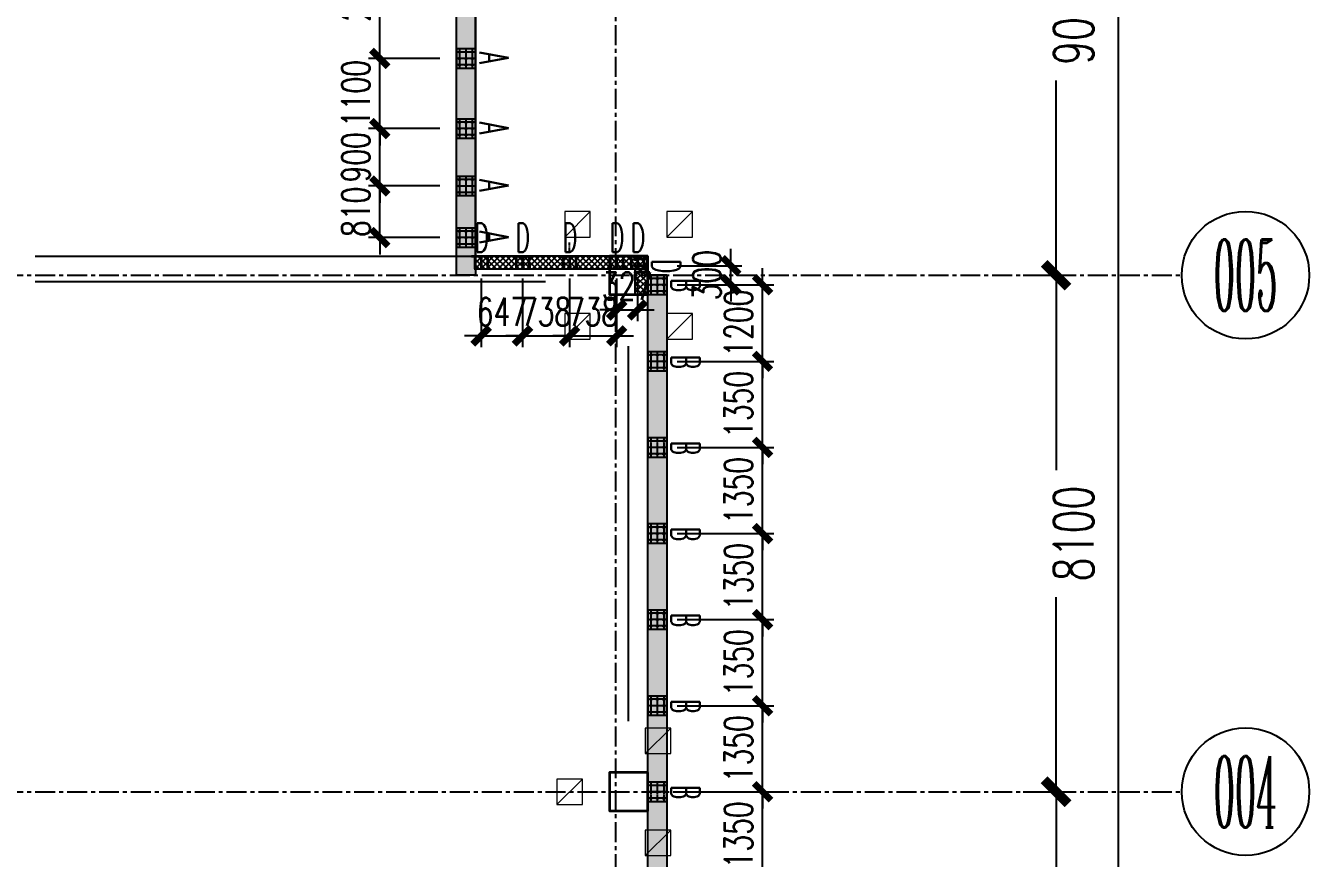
# Model space of a CAD drawing. Extents: x 782294 to 1727252, y -631030 to 17645.
# Drawn here: x 1125447 to 1145567, y -222675 to -209617 of the extents above; entities that cross this region are included whole.
import ezdxf
from ezdxf.enums import TextEntityAlignment as Align

# ---------------------------------------------------------------- set-up
doc = ezdxf.new("R2010")
doc.units = 0
doc.linetypes.add('CENTER', pattern=[2, 1.25, -0.25, 0.25, -0.25])
doc.layers.get('Defpoints').update_dxf_attribs({"color": 210})
for name, color, linetype in [('!ZN1-填充-8', 8, 'Continuous'), ('!ZN3-铝板幕墙-3', 3, 'Continuous'), ('1 轴线 辅助线', 1, 'CENTER'), ('2钢材断面', 2, 'Continuous'), ('30预埋件', 30, 'Continuous'), ('3符号', 3, 'Continuous'), ('40钢材投影', 40, 'Continuous'), ('ALT_CEN-0-30', 1, 'CENTER'), ('DIM', 173, 'Continuous'), ('DOTE', 1, 'CENTER'), ('S-BKL', 4, 'Continuous'), ('S-HATCH1-W', 252, 'Continuous'), ('结构轮廓线', 1, 'Continuous')]:
    doc.layers.add(name, color=color, linetype=linetype)
doc.layers.add('A-云线2', color=3, linetype='Continuous', plot=False)
for name, color, linetype, lineweight in [('S-col', 2, 'Continuous', 0), ('S-ct', 2, 'Continuous', 0), ('S-zhuang', 1, 'Continuous', 0), ('砼柱', 2, 'Continuous', 35)]:
    doc.layers.add(name, color=color, linetype=linetype, lineweight=lineweight)
doc.styles.add('_TCH_AXIS', font='COMPLEX', dxfattribs={"bigfont": 'GBCBIG'})
doc.styles.add('DHTEXT-1', font='romans.shx', dxfattribs={"width": 0.7, "bigfont": 'chinese.shx'})
doc.dimstyles.new('ZN175', dxfattribs={"dimscale": 175, "dimtxt": 2.5, "dimasz": 1.5, "dimexe": 1, "dimexo": 2, "dimgap": 0.9, "dimtad": 1, "dimdec": 0, "dimdsep": 46, "dimtxsty": 'DHTEXT-1', "dimblk": 'ARCHTICK', "dimcen": 2.5, "dimclrd": 173, "dimclre": 173, "dimclrt": 7, "dimazin": 2, "dimtfac": 1, "dimtdec": 0, "dimtix": 1, "dimtmove": 2, "dimatfit": 3, "dimfxl": 0, "dimtolj": 1, "dimtzin": 0, "dimarcsym": 0})
doc.dimstyles.new('ZN250', dxfattribs={"dimscale": 250, "dimtxt": 2.5, "dimasz": 1.5, "dimexe": 1, "dimexo": 2, "dimgap": 0.9, "dimtad": 1, "dimdec": 0, "dimdsep": 46, "dimtxsty": 'DHTEXT-1', "dimblk": 'ARCHTICK', "dimcen": 2.5, "dimclrd": 173, "dimclre": 173, "dimclrt": 7, "dimazin": 2, "dimtfac": 1, "dimtdec": 0, "dimtix": 1, "dimtmove": 2, "dimatfit": 3, "dimfxl": 0, "dimarcsym": 0})
pattern_1 = [(45, (208858.46, -137651.82), (-44.90128, 44.90128), []), (135, (208858.46, -137651.82), (-44.90128, -44.90128), [])]

# ---------------------------------------------------------------- blocks, each defined once
blk = doc.blocks.new('_ArchTick')
at = {"color": 0, "linetype": 'ByBlock', "const_width": 0.4}
blk.add_lwpolyline([(-0.5, -0.5), (0.5, 0.5)], dxfattribs=at)
blk = doc.blocks.new('*D1366')
at = {"layer": 'Defpoints', "color": 0, "ltscale": 2500, "transparency": 16777216}
for p in [(130984, 32400), (130984, 24300), (132000, 24300)]:
    blk.add_point(p, dxfattribs=at)
at = {"layer": 'DIM', "color": 173, "linetype": 'ByBlock', "lineweight": -2, "ltscale": 2500, "transparency": 16777216}
for p, q in [((131484, 32400), (132250, 32400)), ((132000, 32400), (132000, 29346)), ((132000, 24300), (132000, 27354)), ((131484, 24300), (132250, 24300))]:
    blk.add_line(p, q, dxfattribs=at)
at = {"layer": 'DIM', "color": 173, "lineweight": -2, "ltscale": 2500, "transparency": 16777216, "xscale": 375, "yscale": 375, "zscale": 375}
for p, rotation in [((132000, 32400), 90), ((132000, 24300), 270)]:
    blk.add_blockref('_ArchTick', p, dxfattribs=dict(at, rotation=rotation))
at = {"layer": 'DIM', "color": 7, "ltscale": 2500, "transparency": 16777216, "insert": (132275, 28350), "char_height": 625, "attachment_point": 5, "rotation": 90, "style": 'DHTEXT-1'}
blk.add_mtext('8100', dxfattribs=at)
blk = doc.blocks.new('*D1367')
at = {"layer": 'Defpoints', "color": 0, "ltscale": 2500, "transparency": 16777216}
for p in [(130984, 24300), (130984, 16200), (132000, 16200)]:
    blk.add_point(p, dxfattribs=at)
at = {"layer": 'DIM', "color": 173, "linetype": 'ByBlock', "lineweight": -2, "ltscale": 2500, "transparency": 16777216}
for p, q in [((131484, 24300), (132250, 24300)), ((132000, 24300), (132000, 21246)), ((132000, 16200), (132000, 19254)), ((131484, 16200), (132250, 16200))]:
    blk.add_line(p, q, dxfattribs=at)
at = {"layer": 'DIM', "color": 173, "lineweight": -2, "ltscale": 2500, "transparency": 16777216, "xscale": 375, "yscale": 375, "zscale": 375}
for p, rotation in [((132000, 24300), 90), ((132000, 16200), 270)]:
    blk.add_blockref('_ArchTick', p, dxfattribs=dict(at, rotation=rotation))
at = {"layer": 'DIM', "color": 7, "ltscale": 2500, "transparency": 16777216, "insert": (132275, 20250), "char_height": 625, "attachment_point": 5, "rotation": 90, "style": 'DHTEXT-1'}
blk.add_mtext('8100', dxfattribs=at)
blk = doc.blocks.new('*D1372')
at = {"layer": 'Defpoints', "color": 0, "ltscale": 2500, "transparency": 16777216}
for p in [(131084, 90000), (131084, 0), (132980, 0)]:
    blk.add_point(p, dxfattribs=at)
at = {"layer": 'DIM', "color": 173, "linetype": 'ByBlock', "lineweight": -2, "ltscale": 2500, "transparency": 16777216}
for p, q in [((131584, 90000), (133230, 90000)), ((132980, 90000), (132980, 46204)), ((132980, 0), (132980, 43796)), ((131584, 0), (133230, 0))]:
    blk.add_line(p, q, dxfattribs=at)
at = {"layer": 'DIM', "color": 173, "lineweight": -2, "ltscale": 2500, "transparency": 16777216, "xscale": 375, "yscale": 375, "zscale": 375}
for p, rotation in [((132980, 90000), 90), ((132980, 0), 270)]:
    blk.add_blockref('_ArchTick', p, dxfattribs=dict(at, rotation=rotation))
at = {"layer": 'DIM', "color": 7, "ltscale": 2500, "transparency": 16777216, "insert": (133255, 45000), "char_height": 625, "attachment_point": 5, "rotation": 90, "style": 'DHTEXT-1'}
blk.add_mtext('90000', dxfattribs=at)
blk = doc.blocks.new('卓越-轴号')
blk.add_circle((0, 0), 4)
at = {"color": 0, "style": '_TCH_AXIS', "width": 1.041667, "flags": 8}
blk.add_attdef('A', text='', height=4.48, dxfattribs=at).set_placement((-2, -2.24), (2, -2.24), align=Align.FIT)
blk = doc.blocks.new('*D1384')
at = {"layer": 'Defpoints', "color": 0, "ltscale": 2500, "transparency": 16777216}
for p in [(130984, 41400), (130984, 32400), (132000, 32400)]:
    blk.add_point(p, dxfattribs=at)
at = {"layer": 'DIM', "color": 173, "linetype": 'ByBlock', "lineweight": -2, "ltscale": 2500, "transparency": 16777216}
for p, q in [((131484, 41400), (132250, 41400)), ((132000, 41400), (132000, 37446)), ((132000, 32400), (132000, 35454)), ((131484, 32400), (132250, 32400))]:
    blk.add_line(p, q, dxfattribs=at)
at = {"layer": 'DIM', "color": 173, "lineweight": -2, "ltscale": 2500, "transparency": 16777216, "xscale": 375, "yscale": 375, "zscale": 375}
for p, rotation in [((132000, 41400), 90), ((132000, 32400), 270)]:
    blk.add_blockref('_ArchTick', p, dxfattribs=dict(at, rotation=rotation))
at = {"layer": 'DIM', "color": 7, "ltscale": 2500, "transparency": 16777216, "insert": (132275, 36450), "char_height": 625, "attachment_point": 5, "rotation": 90, "style": 'DHTEXT-1'}
blk.add_mtext('9000', dxfattribs=at)
blk = doc.blocks.new('20250913105919')
at = {"layer": '结构轮廓线', "color": 1, "ltscale": 500}
blk.add_line((125600, 32400), (125900, 32400), dxfattribs=at)
blk.add_lwpolyline([(125900, 32400), (125900, 0)], dxfattribs=at)
blk = doc.blocks.new('A$C6AFE39C8')
at = {"layer": '砼柱', "lineweight": 35}
for points in [[(0, -57700), (-600, -57700), (-600, -58300), (0, -58300)], [(0, -65800), (-600, -65800), (-600, -66400), (0, -66400)]]:
    blk.add_lwpolyline(points, close=True, dxfattribs=at)
blk = doc.blocks.new('A$C5b102a0f')
at = {"layer": 'S-col'}
blk.add_blockref('A$C6AFE39C8', (125600, 90400), dxfattribs=at)
blk = doc.blocks.new('20250903183753')
at = {"layer": '2钢材断面'}
for p, q in [((150, 0), (-150, 0)), ((-150, 0), (-150, -300)), ((150, -300), (150, 0)), ((-150, -300), (150, -300))]:
    blk.add_line(p, q, dxfattribs=at)
at = {"layer": '40钢材投影'}
for centre, radius in [((-100, -50), 12), ((-100, -150), 12), ((-100, -50), 6), ((-100, -150), 6), ((0, -50), 12), ((0, -150), 12), ((0, -50), 6), ((0, -150), 6), ((100, -50), 12), ((100, -150), 12), ((100, -50), 6), ((100, -150), 6), ((-100, -250), 12), ((-100, -250), 6), ((0, -250), 12), ((0, -250), 6), ((100, -251), 12), ((100, -251), 6)]:
    blk.add_circle(centre, radius, dxfattribs=at)
at = {"layer": 'ALT_CEN-0-30', "ltscale": 20}
for p, q in [((-100, 0), (-100, -300)), ((0, 0), (0, -300)), ((100, 0), (100, -300)), ((-150, -50), (150, -50)), ((-150, -150), (150, -150)), ((-150, -250), (150, -250))]:
    blk.add_line(p, q, dxfattribs=at)
blk = doc.blocks.new('20250903183821')
at = {"ltscale": 50}
blk.add_blockref('20250903183753', (0, 0), dxfattribs=at)
at = {"layer": '30预埋件', "style": 'DHTEXT-1', "text_generation_flag": 6, "width": 0.55}
blk.add_attdef('B', (-105, 65), '', height=450, rotation=180, dxfattribs=at)
blk = doc.blocks.new('20250903183448')
at = {"ltscale": 500}
blk.add_blockref('20250903183821', (0, -20), dxfattribs=at).add_auto_attribs({'B': 'A'})
blk = doc.blocks.new('234')
at = {"layer": '!ZN1-填充-8'}
h = blk.add_hatch(color=252, dxfattribs=at)
h.dxf.hatch_style = 1
h.paths.add_polyline_path([(-105, -10), (-113, -10), (-105, -18)])
h = blk.add_hatch(color=252, dxfattribs=at)
h.dxf.hatch_style = 1
h.paths.add_polyline_path([(-95, -18), (-105, -18), (-105, -10), (-95, -10)])
h = blk.add_hatch(color=252, dxfattribs=at)
h.dxf.hatch_style = 1
h.paths.add_polyline_path([(-95, -10), (-87, -10), (-95, -18)])
h = blk.add_hatch(color=252, dxfattribs=at)
h.dxf.hatch_style = 1
h.paths.add_polyline_path([(-5, -10), (-13, -10), (-5, -18)])
h = blk.add_hatch(color=252, dxfattribs=at)
h.dxf.hatch_style = 1
h.paths.add_polyline_path([(5, -18), (-5, -18), (-5, -10), (5, -10)])
h = blk.add_hatch(color=252, dxfattribs=at)
h.dxf.hatch_style = 1
h.paths.add_polyline_path([(5, -10), (13, -10), (5, -18)])
h = blk.add_hatch(color=252, dxfattribs=at)
h.dxf.hatch_style = 1
h.paths.add_polyline_path([(95, -10), (87, -10), (95, -18)])
h = blk.add_hatch(color=252, dxfattribs=at)
h.dxf.hatch_style = 1
h.paths.add_polyline_path([(105, -18), (95, -18), (95, -10), (105, -10)])
h = blk.add_hatch(color=252, dxfattribs=at)
h.dxf.hatch_style = 1
h.paths.add_polyline_path([(105, -10), (113, -10), (105, -18)])
at = {"layer": '2钢材断面'}
for p, q in [((-150, 0), (-150, -10)), ((150, 0), (-150, 0)), ((150, 0), (150, -10)), ((-94, -10), (-150, -10)), ((0, -10), (-94, -10)), ((106, -10), (0, -10)), ((150, -10), (106, -10))]:
    blk.add_line(p, q, dxfattribs=at)
at = {"layer": '40钢材投影'}
for p, q in [((-105, -18), (-113, -10)), ((-105, -10), (-105, -200)), ((-95, -200), (-105, -200)), ((-95, -10), (-95, -200)), ((-95, -18), (-87, -10)), ((-5, -18), (-13, -10)), ((-5, -10), (-5, -200)), ((5, -200), (-5, -200)), ((5, -10), (5, -200)), ((5, -18), (13, -10)), ((95, -18), (87, -10)), ((95, -10), (95, -200)), ((105, -200), (95, -200)), ((105, -10), (105, -200)), ((105, -18), (113, -10))]:
    blk.add_line(p, q, dxfattribs=at)
for points in [[(-95, -172), (-95, -150), (-85, -150), (-85, -200), (-95, -200), (-95, -184)], [(5, -172), (5, -150), (15, -150), (15, -200), (5, -200), (5, -184)], [(105, -172), (105, -150), (115, -150), (115, -200), (105, -200), (105, -184)]]:
    blk.add_lwpolyline(points, dxfattribs=at)
at = {"layer": 'ALT_CEN-0-30', "ltscale": 0.3}
for p, q in [((-100, 0), (-100, -215)), ((0, 0), (0, -215)), ((100, 0), (100, -215))]:
    blk.add_line(p, q, dxfattribs=at)
blk = doc.blocks.new('20250912151943')
at = {"layer": '40钢材投影', "color": 2, "ltscale": 500, "rotation": 180}
blk.add_blockref('234', (0, 0), dxfattribs=at)
at = {"layer": '30预埋件', "style": 'DHTEXT-1', "text_generation_flag": 6, "width": 0.55}
blk.add_attdef('B', (105, -65), '', height=450, dxfattribs=at)
blk = doc.blocks.new('20250913102435')
at = {"layer": '1 轴线 辅助线', "ltscale": 10}
blk.add_line((124375, 32755), (124375, 32915), dxfattribs=at)
at = {"ltscale": 500, "rotation": 270}
for p in [(125900, 32250), (125900, 31050), (125900, 29700), (125900, 28350), (125900, 27000), (125900, 25650), (125900, 24300)]:
    blk.add_blockref('20250903183821', p, dxfattribs=at).add_auto_attribs({'B': 'B'})
at = {"layer": 'A-云线2', "ltscale": 10, "rotation": 270}
for p in [(122920, 35800), (122920, 34700), (122920, 33800), (122920, 32990)]:
    blk.add_blockref('20250903183448', p, dxfattribs=at)
at = {"layer": '结构轮廓线', "ltscale": 500}
for p, rotation in [((122990, 32700), 180), ((123637, 32700), 180), ((124375, 32700), 180), ((125112, 32700), 180), ((125440, 32700), 180), ((125600, 32550), 90)]:
    blk.add_blockref('20250912151943', p, dxfattribs=dict(at, rotation=rotation)).add_auto_attribs({'B': 'D'})
blk = doc.blocks.new('*D681')
at = {"layer": 'Defpoints', "color": 0, "ltscale": 1750, "transparency": 16777216}
for p in [(1135309, -213381), (1136499, -213381), (1135309, -213681)]:
    blk.add_point(p, dxfattribs=at)
at = {"layer": 'DIM', "color": 173, "linetype": 'ByBlock', "lineweight": -2, "ltscale": 1750, "transparency": 16777216}
for p, q in [((1136499, -213381), (1136499, -213119)), ((1135659, -213381), (1136674, -213381)), ((1136499, -213681), (1136499, -213381)), ((1135659, -213681), (1136674, -213681)), ((1136499, -213681), (1136499, -213944))]:
    blk.add_line(p, q, dxfattribs=at)
at = {"layer": 'DIM', "color": 173, "lineweight": -2, "ltscale": 1750, "transparency": 16777216, "xscale": 262.5, "yscale": 262.5, "zscale": 262.5}
for p, rotation in [((1136499, -213381), 270), ((1136499, -213681), 90)]:
    blk.add_blockref('_ArchTick', p, dxfattribs=dict(at, rotation=rotation))
at = {"layer": 'DIM', "color": 7, "ltscale": 1750, "transparency": 16777216, "insert": (1136123, -213531), "char_height": 437.5, "attachment_point": 5, "rotation": 90, "style": 'DHTEXT-1'}
blk.add_mtext('\\A1;300', dxfattribs=at)
blk = doc.blocks.new('*D682')
at = {"layer": 'Defpoints', "color": 0, "ltscale": 1750, "transparency": 16777216}
for p in [(1135309, -213681), (1136997, -213681), (1135309, -214881)]:
    blk.add_point(p, dxfattribs=at)
at = {"layer": 'DIM', "color": 173, "linetype": 'ByBlock', "lineweight": -2, "ltscale": 1750, "transparency": 16777216}
for p, q in [((1136997, -213681), (1136997, -213419)), ((1135659, -213681), (1137172, -213681)), ((1136997, -214881), (1136997, -213681)), ((1135659, -214881), (1137172, -214881)), ((1136997, -214881), (1136997, -215144))]:
    blk.add_line(p, q, dxfattribs=at)
at = {"layer": 'DIM', "color": 173, "lineweight": -2, "ltscale": 1750, "transparency": 16777216, "xscale": 262.5, "yscale": 262.5, "zscale": 262.5}
for p, rotation in [((1136997, -213681), 270), ((1136997, -214881), 90)]:
    blk.add_blockref('_ArchTick', p, dxfattribs=dict(at, rotation=rotation))
at = {"layer": 'DIM', "color": 7, "ltscale": 1750, "transparency": 16777216, "insert": (1136621, -214281), "char_height": 437.5, "attachment_point": 5, "rotation": 90, "style": 'DHTEXT-1'}
blk.add_mtext('\\A1;1200', dxfattribs=at)
blk = doc.blocks.new('*D683')
at = {"layer": 'Defpoints', "color": 0, "ltscale": 1750, "transparency": 16777216}
for p in [(1135309, -214881), (1136997, -214881), (1135309, -216231)]:
    blk.add_point(p, dxfattribs=at)
at = {"layer": 'DIM', "color": 173, "linetype": 'ByBlock', "lineweight": -2, "ltscale": 1750, "transparency": 16777216}
for p, q in [((1136997, -214881), (1136997, -214619)), ((1135659, -214881), (1137172, -214881)), ((1136997, -216231), (1136997, -214881)), ((1135659, -216231), (1137172, -216231)), ((1136997, -216231), (1136997, -216494))]:
    blk.add_line(p, q, dxfattribs=at)
at = {"layer": 'DIM', "color": 173, "lineweight": -2, "ltscale": 1750, "transparency": 16777216, "xscale": 262.5, "yscale": 262.5, "zscale": 262.5}
for p, rotation in [((1136997, -214881), 270), ((1136997, -216231), 90)]:
    blk.add_blockref('_ArchTick', p, dxfattribs=dict(at, rotation=rotation))
at = {"layer": 'DIM', "color": 7, "ltscale": 1750, "transparency": 16777216, "insert": (1136621, -215556), "char_height": 437.5, "attachment_point": 5, "rotation": 90, "style": 'DHTEXT-1'}
blk.add_mtext('\\A1;1350', dxfattribs=at)
blk = doc.blocks.new('*D684')
at = {"layer": 'Defpoints', "color": 0, "ltscale": 1750, "transparency": 16777216}
for p in [(1135309, -216231), (1136997, -216231), (1135309, -217581)]:
    blk.add_point(p, dxfattribs=at)
at = {"layer": 'DIM', "color": 173, "linetype": 'ByBlock', "lineweight": -2, "ltscale": 1750, "transparency": 16777216}
for p, q in [((1136997, -216231), (1136997, -215969)), ((1135659, -216231), (1137172, -216231)), ((1136997, -217581), (1136997, -216231)), ((1135659, -217581), (1137172, -217581)), ((1136997, -217581), (1136997, -217844))]:
    blk.add_line(p, q, dxfattribs=at)
at = {"layer": 'DIM', "color": 173, "lineweight": -2, "ltscale": 1750, "transparency": 16777216, "xscale": 262.5, "yscale": 262.5, "zscale": 262.5}
for p, rotation in [((1136997, -216231), 270), ((1136997, -217581), 90)]:
    blk.add_blockref('_ArchTick', p, dxfattribs=dict(at, rotation=rotation))
at = {"layer": 'DIM', "color": 7, "ltscale": 1750, "transparency": 16777216, "insert": (1136621, -216906), "char_height": 437.5, "attachment_point": 5, "rotation": 90, "style": 'DHTEXT-1'}
blk.add_mtext('\\A1;1350', dxfattribs=at)
blk = doc.blocks.new('*D685')
at = {"layer": 'Defpoints', "color": 0, "ltscale": 1750, "transparency": 16777216}
for p in [(1135309, -217581), (1136997, -217581), (1135309, -218931)]:
    blk.add_point(p, dxfattribs=at)
at = {"layer": 'DIM', "color": 173, "linetype": 'ByBlock', "lineweight": -2, "ltscale": 1750, "transparency": 16777216}
for p, q in [((1136997, -217581), (1136997, -217319)), ((1135659, -217581), (1137172, -217581)), ((1136997, -218931), (1136997, -217581)), ((1135659, -218931), (1137172, -218931)), ((1136997, -218931), (1136997, -219194))]:
    blk.add_line(p, q, dxfattribs=at)
at = {"layer": 'DIM', "color": 173, "lineweight": -2, "ltscale": 1750, "transparency": 16777216, "xscale": 262.5, "yscale": 262.5, "zscale": 262.5}
for p, rotation in [((1136997, -217581), 270), ((1136997, -218931), 90)]:
    blk.add_blockref('_ArchTick', p, dxfattribs=dict(at, rotation=rotation))
at = {"layer": 'DIM', "color": 7, "ltscale": 1750, "transparency": 16777216, "insert": (1136621, -218256), "char_height": 437.5, "attachment_point": 5, "rotation": 90, "style": 'DHTEXT-1'}
blk.add_mtext('\\A1;1350', dxfattribs=at)
blk = doc.blocks.new('*D686')
at = {"layer": 'Defpoints', "color": 0, "ltscale": 1750, "transparency": 16777216}
for p in [(1135309, -218931), (1136997, -218931), (1135309, -220281)]:
    blk.add_point(p, dxfattribs=at)
at = {"layer": 'DIM', "color": 173, "linetype": 'ByBlock', "lineweight": -2, "ltscale": 1750, "transparency": 16777216}
for p, q in [((1136997, -218931), (1136997, -218669)), ((1135659, -218931), (1137172, -218931)), ((1136997, -220281), (1136997, -218931)), ((1135659, -220281), (1137172, -220281)), ((1136997, -220281), (1136997, -220544))]:
    blk.add_line(p, q, dxfattribs=at)
at = {"layer": 'DIM', "color": 173, "lineweight": -2, "ltscale": 1750, "transparency": 16777216, "xscale": 262.5, "yscale": 262.5, "zscale": 262.5}
for p, rotation in [((1136997, -218931), 270), ((1136997, -220281), 90)]:
    blk.add_blockref('_ArchTick', p, dxfattribs=dict(at, rotation=rotation))
at = {"layer": 'DIM', "color": 7, "ltscale": 1750, "transparency": 16777216, "insert": (1136621, -219606), "char_height": 437.5, "attachment_point": 5, "rotation": 90, "style": 'DHTEXT-1'}
blk.add_mtext('\\A1;1350', dxfattribs=at)
blk = doc.blocks.new('*D687')
at = {"layer": 'Defpoints', "color": 0, "ltscale": 1750, "transparency": 16777216}
for p in [(1135309, -220281), (1136997, -220281), (1135309, -221631)]:
    blk.add_point(p, dxfattribs=at)
at = {"layer": 'DIM', "color": 173, "linetype": 'ByBlock', "lineweight": -2, "ltscale": 1750, "transparency": 16777216}
for p, q in [((1136997, -220281), (1136997, -220019)), ((1135659, -220281), (1137172, -220281)), ((1136997, -221631), (1136997, -220281)), ((1135659, -221631), (1137172, -221631)), ((1136997, -221631), (1136997, -221894))]:
    blk.add_line(p, q, dxfattribs=at)
at = {"layer": 'DIM', "color": 173, "lineweight": -2, "ltscale": 1750, "transparency": 16777216, "xscale": 262.5, "yscale": 262.5, "zscale": 262.5}
for p, rotation in [((1136997, -220281), 270), ((1136997, -221631), 90)]:
    blk.add_blockref('_ArchTick', p, dxfattribs=dict(at, rotation=rotation))
at = {"layer": 'DIM', "color": 7, "ltscale": 1750, "transparency": 16777216, "insert": (1136621, -220956), "char_height": 437.5, "attachment_point": 5, "rotation": 90, "style": 'DHTEXT-1'}
blk.add_mtext('\\A1;1350', dxfattribs=at)
blk = doc.blocks.new('*D688')
at = {"layer": 'Defpoints', "color": 0, "ltscale": 1750, "transparency": 16777216}
for p in [(1135309, -221631), (1136997, -221631), (1135309, -222981)]:
    blk.add_point(p, dxfattribs=at)
at = {"layer": 'DIM', "color": 173, "linetype": 'ByBlock', "lineweight": -2, "ltscale": 1750, "transparency": 16777216}
for p, q in [((1136997, -221631), (1136997, -221369)), ((1135659, -221631), (1137172, -221631)), ((1136997, -222981), (1136997, -221631)), ((1135659, -222981), (1137172, -222981)), ((1136997, -222981), (1136997, -223244))]:
    blk.add_line(p, q, dxfattribs=at)
at = {"layer": 'DIM', "color": 173, "lineweight": -2, "ltscale": 1750, "transparency": 16777216, "xscale": 262.5, "yscale": 262.5, "zscale": 262.5}
for p, rotation in [((1136997, -221631), 270), ((1136997, -222981), 90)]:
    blk.add_blockref('_ArchTick', p, dxfattribs=dict(at, rotation=rotation))
at = {"layer": 'DIM', "color": 7, "ltscale": 1750, "transparency": 16777216, "insert": (1136621, -222306), "char_height": 437.5, "attachment_point": 5, "rotation": 90, "style": 'DHTEXT-1'}
blk.add_mtext('\\A1;1350', dxfattribs=at)
blk = doc.blocks.new('*D706')
at = {"layer": 'Defpoints', "color": 0, "ltscale": 1750, "transparency": 16777216}
for p in [(1134710, -213231), (1135037, -213231), (1135037, -214075)]:
    blk.add_point(p, dxfattribs=at)
at = {"layer": 'DIM', "color": 173, "linetype": 'ByBlock', "lineweight": -2, "ltscale": 1750, "transparency": 16777216}
for p, q in [((1134710, -213581), (1134710, -214250)), ((1135037, -213581), (1135037, -214250)), ((1134710, -214075), (1134447, -214075)), ((1134710, -214075), (1135037, -214075)), ((1135037, -214075), (1135300, -214075))]:
    blk.add_line(p, q, dxfattribs=at)
at = {"layer": 'DIM', "color": 173, "lineweight": -2, "ltscale": 1750, "transparency": 16777216, "xscale": 262.5, "yscale": 262.5, "zscale": 262.5}
blk.add_blockref('_ArchTick', (1134710, -214075), dxfattribs=at)
at = {"layer": 'DIM', "color": 173, "lineweight": -2, "ltscale": 1750, "transparency": 16777216, "xscale": 262.5, "yscale": 262.5, "zscale": 262.5, "rotation": 180}
blk.add_blockref('_ArchTick', (1135037, -214075), dxfattribs=at)
at = {"layer": 'DIM', "color": 7, "ltscale": 1750, "transparency": 16777216, "insert": (1134874, -213699), "char_height": 437.5, "attachment_point": 5, "style": 'DHTEXT-1'}
blk.add_mtext('\\A1;327', dxfattribs=at)
blk = doc.blocks.new('*D707')
at = {"layer": 'Defpoints', "color": 0, "ltscale": 1750, "transparency": 16777216}
for p in [(1133972, -213231), (1134710, -213231), (1134710, -214481)]:
    blk.add_point(p, dxfattribs=at)
at = {"layer": 'DIM', "color": 173, "linetype": 'ByBlock', "lineweight": -2, "ltscale": 1750, "transparency": 16777216}
for p, q in [((1133972, -213581), (1133972, -214656)), ((1134710, -213581), (1134710, -214656)), ((1133972, -214481), (1133710, -214481)), ((1133972, -214481), (1134710, -214481)), ((1134710, -214481), (1134972, -214481))]:
    blk.add_line(p, q, dxfattribs=at)
at = {"layer": 'DIM', "color": 173, "lineweight": -2, "ltscale": 1750, "transparency": 16777216, "xscale": 262.5, "yscale": 262.5, "zscale": 262.5}
blk.add_blockref('_ArchTick', (1133972, -214481), dxfattribs=at)
at = {"layer": 'DIM', "color": 173, "lineweight": -2, "ltscale": 1750, "transparency": 16777216, "xscale": 262.5, "yscale": 262.5, "zscale": 262.5, "rotation": 180}
blk.add_blockref('_ArchTick', (1134710, -214481), dxfattribs=at)
at = {"layer": 'DIM', "color": 7, "ltscale": 1750, "transparency": 16777216, "insert": (1134341, -214105), "char_height": 437.5, "attachment_point": 5, "style": 'DHTEXT-1'}
blk.add_mtext('\\A1;738', dxfattribs=at)
blk = doc.blocks.new('*D708')
at = {"layer": 'Defpoints', "color": 0, "ltscale": 1750, "transparency": 16777216}
for p in [(1133235, -213231), (1133972, -213231), (1133972, -214481)]:
    blk.add_point(p, dxfattribs=at)
at = {"layer": 'DIM', "color": 173, "linetype": 'ByBlock', "lineweight": -2, "ltscale": 1750, "transparency": 16777216}
for p, q in [((1133235, -213581), (1133235, -214656)), ((1133972, -213581), (1133972, -214656)), ((1133235, -214481), (1132972, -214481)), ((1133235, -214481), (1133972, -214481)), ((1133972, -214481), (1134235, -214481))]:
    blk.add_line(p, q, dxfattribs=at)
at = {"layer": 'DIM', "color": 173, "lineweight": -2, "ltscale": 1750, "transparency": 16777216, "xscale": 262.5, "yscale": 262.5, "zscale": 262.5}
blk.add_blockref('_ArchTick', (1133235, -214481), dxfattribs=at)
at = {"layer": 'DIM', "color": 173, "lineweight": -2, "ltscale": 1750, "transparency": 16777216, "xscale": 262.5, "yscale": 262.5, "zscale": 262.5, "rotation": 180}
blk.add_blockref('_ArchTick', (1133972, -214481), dxfattribs=at)
at = {"layer": 'DIM', "color": 7, "ltscale": 1750, "transparency": 16777216, "insert": (1133604, -214105), "char_height": 437.5, "attachment_point": 5, "style": 'DHTEXT-1'}
blk.add_mtext('\\A1;738', dxfattribs=at)
blk = doc.blocks.new('*D709')
at = {"layer": 'Defpoints', "color": 0, "ltscale": 1750, "transparency": 16777216}
for p in [(1132587, -213231), (1133235, -213231), (1133235, -214481)]:
    blk.add_point(p, dxfattribs=at)
at = {"layer": 'DIM', "color": 173, "linetype": 'ByBlock', "lineweight": -2, "ltscale": 1750, "transparency": 16777216}
for p, q in [((1132587, -213581), (1132587, -214656)), ((1133235, -213581), (1133235, -214656)), ((1132587, -214481), (1132325, -214481)), ((1132587, -214481), (1133235, -214481)), ((1133235, -214481), (1133497, -214481))]:
    blk.add_line(p, q, dxfattribs=at)
at = {"layer": 'DIM', "color": 173, "lineweight": -2, "ltscale": 1750, "transparency": 16777216, "xscale": 262.5, "yscale": 262.5, "zscale": 262.5}
blk.add_blockref('_ArchTick', (1132587, -214481), dxfattribs=at)
at = {"layer": 'DIM', "color": 173, "lineweight": -2, "ltscale": 1750, "transparency": 16777216, "xscale": 262.5, "yscale": 262.5, "zscale": 262.5, "rotation": 180}
blk.add_blockref('_ArchTick', (1133235, -214481), dxfattribs=at)
at = {"layer": 'DIM', "color": 7, "ltscale": 1750, "transparency": 16777216, "insert": (1132911, -214105), "char_height": 437.5, "attachment_point": 5, "style": 'DHTEXT-1'}
blk.add_mtext('\\A1;647', dxfattribs=at)
blk = doc.blocks.new('*D713')
at = {"layer": 'Defpoints', "color": 0, "ltscale": 1750, "transparency": 16777216}
for p in [(1130997, -207931), (1132291, -207931), (1132291, -210131)]:
    blk.add_point(p, dxfattribs=at)
at = {"layer": 'DIM', "color": 173, "linetype": 'ByBlock', "lineweight": -2, "ltscale": 1750, "transparency": 16777216}
for p, q in [((1131941, -207931), (1130822, -207931)), ((1130997, -210131), (1130997, -207931)), ((1131941, -210131), (1130822, -210131))]:
    blk.add_line(p, q, dxfattribs=at)
at = {"layer": 'DIM', "color": 173, "lineweight": -2, "ltscale": 1750, "transparency": 16777216, "xscale": 262.5, "yscale": 262.5, "zscale": 262.5}
for p, rotation in [((1130997, -207931), 90), ((1130997, -210131), 270)]:
    blk.add_blockref('_ArchTick', p, dxfattribs=dict(at, rotation=rotation))
at = {"layer": 'DIM', "color": 7, "ltscale": 1750, "transparency": 16777216, "insert": (1130621, -209031), "char_height": 437.5, "attachment_point": 5, "rotation": 90, "style": 'DHTEXT-1'}
blk.add_mtext('\\A1;2200', dxfattribs=at)
blk = doc.blocks.new('*D714')
at = {"layer": 'Defpoints', "color": 0, "ltscale": 1750, "transparency": 16777216}
for p in [(1130997, -210131), (1132291, -210131), (1132291, -211231)]:
    blk.add_point(p, dxfattribs=at)
at = {"layer": 'DIM', "color": 173, "linetype": 'ByBlock', "lineweight": -2, "ltscale": 1750, "transparency": 16777216}
for p, q in [((1130997, -210131), (1130997, -209869)), ((1131941, -210131), (1130822, -210131)), ((1130997, -211231), (1130997, -210131)), ((1131941, -211231), (1130822, -211231)), ((1130997, -211231), (1130997, -211494))]:
    blk.add_line(p, q, dxfattribs=at)
at = {"layer": 'DIM', "color": 173, "lineweight": -2, "ltscale": 1750, "transparency": 16777216, "xscale": 262.5, "yscale": 262.5, "zscale": 262.5}
for p, rotation in [((1130997, -210131), 270), ((1130997, -211231), 90)]:
    blk.add_blockref('_ArchTick', p, dxfattribs=dict(at, rotation=rotation))
at = {"layer": 'DIM', "color": 7, "ltscale": 1750, "transparency": 16777216, "insert": (1130621, -210681), "char_height": 437.5, "attachment_point": 5, "rotation": 90, "style": 'DHTEXT-1'}
blk.add_mtext('\\A1;1100', dxfattribs=at)
blk = doc.blocks.new('*D715')
at = {"layer": 'Defpoints', "color": 0, "ltscale": 1750, "transparency": 16777216}
for p in [(1130997, -211231), (1132291, -211231), (1132291, -212131)]:
    blk.add_point(p, dxfattribs=at)
at = {"layer": 'DIM', "color": 173, "linetype": 'ByBlock', "lineweight": -2, "ltscale": 1750, "transparency": 16777216}
for p, q in [((1130997, -211231), (1130997, -210969)), ((1131941, -211231), (1130822, -211231)), ((1130997, -212131), (1130997, -211231)), ((1131941, -212131), (1130822, -212131)), ((1130997, -212131), (1130997, -212394))]:
    blk.add_line(p, q, dxfattribs=at)
at = {"layer": 'DIM', "color": 173, "lineweight": -2, "ltscale": 1750, "transparency": 16777216, "xscale": 262.5, "yscale": 262.5, "zscale": 262.5}
for p, rotation in [((1130997, -211231), 270), ((1130997, -212131), 90)]:
    blk.add_blockref('_ArchTick', p, dxfattribs=dict(at, rotation=rotation))
at = {"layer": 'DIM', "color": 7, "ltscale": 1750, "transparency": 16777216, "insert": (1130621, -211681), "char_height": 437.5, "attachment_point": 5, "rotation": 90, "style": 'DHTEXT-1'}
blk.add_mtext('\\A1;900', dxfattribs=at)
blk = doc.blocks.new('*D716')
at = {"layer": 'Defpoints', "color": 0, "ltscale": 1750, "transparency": 16777216}
for p in [(1130997, -212131), (1132291, -212131), (1132291, -212941)]:
    blk.add_point(p, dxfattribs=at)
at = {"layer": 'DIM', "color": 173, "linetype": 'ByBlock', "lineweight": -2, "ltscale": 1750, "transparency": 16777216}
for p, q in [((1130997, -212131), (1130997, -211869)), ((1131941, -212131), (1130822, -212131)), ((1130997, -212941), (1130997, -212131)), ((1131941, -212941), (1130822, -212941)), ((1130997, -212941), (1130997, -213204))]:
    blk.add_line(p, q, dxfattribs=at)
at = {"layer": 'DIM', "color": 173, "lineweight": -2, "ltscale": 1750, "transparency": 16777216, "xscale": 262.5, "yscale": 262.5, "zscale": 262.5}
for p, rotation in [((1130997, -212131), 270), ((1130997, -212941), 90)]:
    blk.add_blockref('_ArchTick', p, dxfattribs=dict(at, rotation=rotation))
at = {"layer": 'DIM', "color": 7, "ltscale": 1750, "transparency": 16777216, "insert": (1130621, -212536), "char_height": 437.5, "attachment_point": 5, "rotation": 90, "style": 'DHTEXT-1'}
blk.add_mtext('\\A1;810', dxfattribs=at)
blk = doc.blocks.new('A$C656D53E9')
at = {"layer": 'S-zhuang', "ltscale": 0.25}
blk.add_line((-200, 200), (200, -200), dxfattribs=at)
at = {"layer": 'S-zhuang', "color": 1, "ltscale": 0.5}
blk.add_lwpolyline([(200, 200), (-200, 200), (-200, -200), (200, -200)], close=True, dxfattribs=at)
blk = doc.blocks.new('A$Cda0970a6')
at = {"layer": 'S-HATCH1-W'}
h = blk.add_hatch(dxfattribs=at)
h.set_pattern_fill('HONEY', color=256, scale=20)
h.set_pattern_definition([(0, (205858.637, -146651.82), (95.25, 54.992613), [63.5, -127]), (120, (205858.637, -146651.82), (-95.25, 54.992613), [63.5, -127]), (60, (205858.637, -146651.82), (2e-07, 109.985226), [-127, 63.5])])
h.paths.add_polyline_path([(122900, 32400), (122600, 32400), (122600, 41400), (122900, 41400)])
h = blk.add_hatch(dxfattribs=at)
h.set_pattern_fill('ANSI37', color=256, scale=20)
h.set_pattern_definition(pattern_1)
h.paths.add_polyline_path([(122900, 32500), (125600, 32500), (125600, 32700), (122900, 32700)])
h = blk.add_hatch(dxfattribs=at)
h.set_pattern_fill('ANSI37', color=256, scale=20)
h.set_pattern_definition(pattern_1)
h.paths.add_polyline_path([(125400, 32100), (125600, 32100), (125600, 32500), (125400, 32500)])
h = blk.add_hatch(dxfattribs=at)
h.set_pattern_fill('HONEY', color=256, scale=20)
h.set_pattern_definition([(0, (208858.505, 238968.18), (95.25, 54.992613), [63.5, -127]), (120, (208858.505, 238968.18), (-95.25, 54.992613), [63.5, -127]), (60, (208858.505, 238968.18), (2e-07, 109.985226), [-127, 63.5])])
h.paths.add_polyline_path([(125900, 40), (125600, 40), (125600, 32400), (125900, 32400)])
at = {"layer": 'S-BKL'}
for p, q in [((122600, 32700), (122600, 41100)), ((122900, 32700), (122900, 41100)), ((116000, 32700), (124000, 32700)), ((116000, 32300), (124000, 32300))]:
    blk.add_line(p, q, dxfattribs=at)
for points in [[(125300, 25410), (125300, 31290)], [(125600, 25584), (125600, 31116)]]:
    blk.add_lwpolyline(points, dxfattribs=at)
at = {"layer": 'S-HATCH1-W'}
for points in [[(122900, 32400), (122600, 32400), (122600, 41400), (122900, 41400)], [(122900, 32500), (125600, 32500), (125600, 32700), (122900, 32700)], [(125400, 32100), (125600, 32100), (125600, 32500), (125400, 32500)], [(125900, 40), (125600, 40), (125600, 32400), (125900, 32400)]]:
    blk.add_lwpolyline(points, close=True, dxfattribs=at)
at = {"layer": 'S-ct', "ltscale": 0.25, "rotation": 270}
for p in [(124500, 33200), (126100, 33200), (124500, 31600), (126100, 31600), (125762, 25100), (124376, 24300), (125762, 23500)]:
    blk.add_blockref('A$C656D53E9', p, dxfattribs=at)
blk = doc.blocks.new('20250901082728')
at = {"layer": 'DOTE', "ltscale": 250}
for p, q in [((125100, -5988.9), (125100, 99662.3)), ((109500, 32400), (133969.2, 32400)), ((109500, 24300), (133969.2, 24300))]:
    blk.add_line(p, q, dxfattribs=at)
at = {"layer": '3符号', "color": 7}
ref = blk.add_blockref('卓越-轴号', (134969.2, 32401.1), dxfattribs=dict(at, xscale=250, yscale=250, zscale=250))
ref.add_attrib('A', '005', dxfattribs={"layer": '0', "color": 0, "height": 1120, "style": '_TCH_AXIS', "width": 0.347222}).set_placement((134469.2, 31841.1), (135469.2, 31841.1), align=Align.FIT)
ref = blk.add_blockref('卓越-轴号', (134969.2, 24301.1), dxfattribs=dict(at, xscale=250, yscale=250, zscale=250))
ref.add_attrib('A', '004', dxfattribs={"layer": '0', "color": 0, "height": 1120, "style": '_TCH_AXIS', "width": 0.334821}).set_placement((134469.2, 23741.1), (135469.2, 23741.1), align=Align.FIT)
at = {"layer": 'DIM', "ltscale": 2500}
for base, p1, p2, picture, middle in [((132979.6, 0), (131084.1, 90000), (131084.1, 0), '*D1372', (133254.6, 45000)), ((132000, 32400), (130984.1, 41400), (130984.1, 32400), '*D1384', (132275, 36450)), ((132000, 24300), (130984.1, 32400), (130984.1, 24300), '*D1366', (132275, 28350)), ((132000, 16200), (130984.1, 24300), (130984.1, 16200), '*D1367', (132275, 20250))]:
    dim = blk.add_linear_dim(base=base, p1=p1, p2=p2, angle=270, dimstyle='ZN250', dxfattribs=at)
    dim.commit()
    dim.dimension.update_dxf_attribs({"geometry": picture, "text_midpoint": middle, "dimtype": 129})

msp = doc.modelspace()

# ---------------------------------------------------------------- block references
at = {"layer": '!ZN3-铝板幕墙-3', "ltscale": 1750}
msp.add_blockref('A$Cda0970a6', (1009597.3, -245931.2), dxfattribs=at)
at = {"ltscale": 2000}
msp.add_blockref('20250901082728', (1009597.3, -245931.2), dxfattribs=at)
at = {"layer": '结构轮廓线', "ltscale": 500}
for name in ['20250913105919', '20250913102435']:
    msp.add_blockref(name, (1009597.3, -245931.2), dxfattribs=at)
at = {"layer": '结构轮廓线', "color": 1, "ltscale": 5000}
msp.add_blockref('A$C5b102a0f', (1009597.3, -245931.2), dxfattribs=at)

# ---------------------------------------------------------------- dimensions: what is measured, and where the dimension line sits
at = {"layer": 'DIM', "ltscale": 1750}
for base, p1, p2, picture, middle in [((1130997.3, -207931.2), (1132291.5, -210131.2), (1132291.5, -207931.2), '*D713', (1130621.1, -209031.2)), ((1130997.3, -210131.2), (1132291.5, -211231.2), (1132291.5, -210131.2), '*D714', (1130621.1, -210681.2)), ((1130997.3, -211231.2), (1132291.5, -212131.2), (1132291.5, -211231.2), '*D715', (1130621.1, -211681.2)), ((1130997.3, -212131.2), (1132291.5, -212941.2), (1132291.5, -212131.2), '*D716', (1130621.1, -212536.2)), ((1136499.2, -213381.2), (1135308.5, -213681.2), (1135308.5, -213381.2), '*D681', (1136123, -213531.2)), ((1136997.3, -213681.2), (1135308.5, -214881.2), (1135308.5, -213681.2), '*D682', (1136621.1, -214281.2)), ((1136997.3, -214881.2), (1135308.5, -216231.2), (1135308.5, -214881.2), '*D683', (1136621.1, -215556.2)), ((1136997.3, -216231.2), (1135308.5, -217581.2), (1135308.5, -216231.2), '*D684', (1136621.1, -216906.2)), ((1136997.3, -217581.2), (1135308.5, -218931.2), (1135308.5, -217581.2), '*D685', (1136621.1, -218256.2)), ((1136997.3, -218931.2), (1135308.5, -220281.2), (1135308.5, -218931.2), '*D686', (1136621.1, -219606.2)), ((1136997.3, -220281.2), (1135308.5, -221631.2), (1135308.5, -220281.2), '*D687', (1136621.1, -220956.2)), ((1136997.3, -221631.2), (1135308.5, -222981.2), (1135308.5, -221631.2), '*D688', (1136621.1, -222306.2))]:
    dim = msp.add_linear_dim(base=base, p1=p1, p2=p2, angle=90, dimstyle='ZN175', dxfattribs=at)
    dim.commit()
    dim.dimension.update_dxf_attribs({"geometry": picture, "text_midpoint": middle})
for base, p1, p2, picture, middle in [((1133234.8026, -214481.1714), (1132587.3362, -213231.1713), (1133234.8026, -213231.1713), '*D709', (1132911.0694, -214104.9214)), ((1133972.3025698, -214481.1713757), (1133234.8025698, -213231.1712811), (1133972.3025698, -213231.1713766), '*D708', (1133603.5525698, -214104.9213757)), ((1134709.8364, -214481.1714), (1133972.3026, -213231.1714), (1134709.8364, -213231.1714), '*D707', (1134341.0695, -214104.9214)), ((1135037.3026, -214074.7705), (1134709.8364, -213231.1714), (1135037.3026, -213231.1714), '*D706', (1134873.5695, -213698.5205))]:
    dim = msp.add_linear_dim(base=base, p1=p1, p2=p2, dimstyle='ZN175', dxfattribs=at)
    dim.commit()
    dim.dimension.update_dxf_attribs({"geometry": picture, "text_midpoint": middle})

doc.saveas('drawing.dxf')
